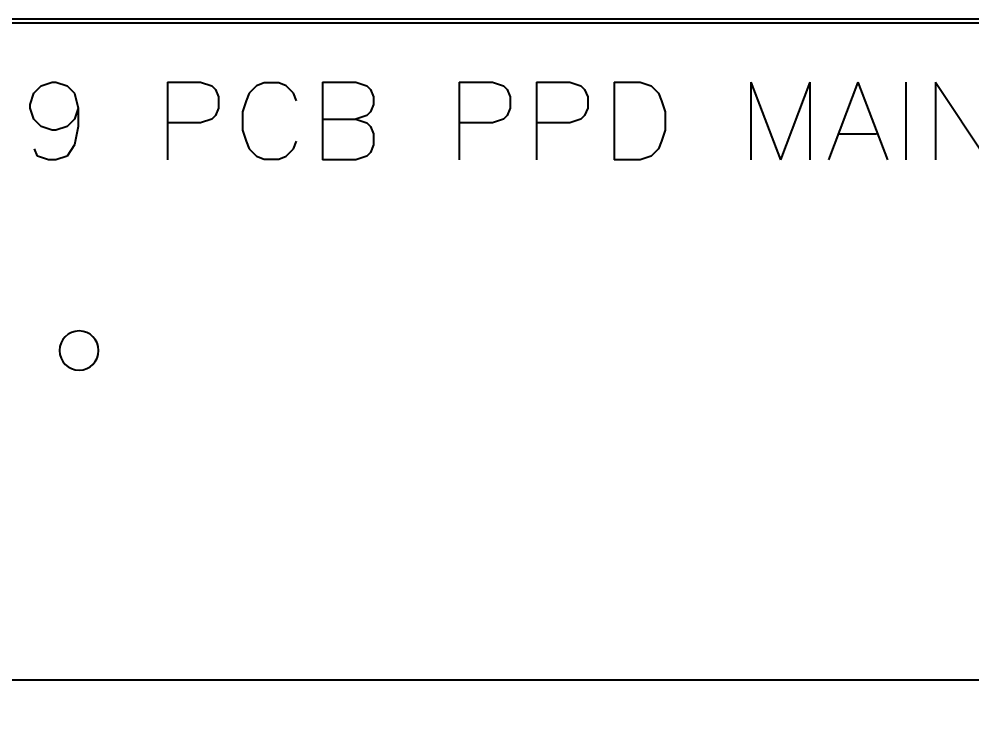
# Model space of a CAD drawing. Header units: millimetres. Extents: x -190 to 348, y -330 to 190.
# Drawn here: x -16.6 to 45.8, y -193.8 to -147.2 of the extents above; entities that cross this region are included whole.
import ezdxf

# ---------------------------------------------------------------- set-up
doc = ezdxf.new("R2010")
doc.units = ezdxf.units.MM
doc.layers.add('10_MAQ_PALLET', color=7, linetype='Continuous')
doc.layers.add('7______BREAKAWAY', color=7, linetype='Continuous')
doc.styles.get("Standard").update_dxf_attribs({"font": 'arial.ttf'})
doc.dimstyles.new('ISO-25', dxfattribs={"dimtxt": 2.5, "dimasz": 2.5, "dimexe": 1.25, "dimexo": 0.625, "dimtad": 1, "dimtih": 1, "dimtoh": 1, "dimtxsty": 'Standard', "dimcen": 2.5, "dimadec": 0, "dimazin": 0, "dimtfac": 1, "dimtmove": 0, "dimatfit": 3, "dimfxl": 1, "dimarcsym": 0})

# ---------------------------------------------------------------- blocks, each defined once
blk = doc.blocks.new('*D6')
at = {"color": 0, "lineweight": -2}
for p, q in [((-190.5, -191.125), (-190.5, -329.712)), ((190.5, -191.125), (190.5, -329.712)), ((188, -328.462), (-188, -328.462))]:
    blk.add_line(p, q, dxfattribs=at)
at = {"color": 0}
for points in [[(-188, -328.045), (-188, -328.878), (-190.5, -328.462)], [(188, -328.045), (188, -328.878), (190.5, -328.462)]]:
    blk.add_solid(points, dxfattribs=at)
at = {"layer": 'Defpoints', "color": 0}
for p in [(-190.5, -190.5), (190.5, -190.5), (-190.5, -328.462)]:
    blk.add_point(p, dxfattribs=at)
at = {"color": 0, "insert": (0, -326.234), "char_height": 2.5, "attachment_point": 5}
blk.add_mtext('381 [15,000]', dxfattribs=at)
blk = doc.blocks.new('*D8')
at = {"color": 0, "lineweight": -2}
for p, q in [((-91.6, -147.818), (-91.6, -276.065)), ((190.5, -191.125), (190.5, -276.065)), ((188, -274.815), (-89.1, -274.815))]:
    blk.add_line(p, q, dxfattribs=at)
at = {"color": 0}
for points in [[(-89.1, -274.398), (-89.1, -275.231), (-91.6, -274.815)], [(188, -274.398), (188, -275.231), (190.5, -274.815)]]:
    blk.add_solid(points, dxfattribs=at)
at = {"layer": 'Defpoints', "color": 0}
for p in [(-91.6, -147.193), (190.5, -190.5), (-91.6, -274.815)]:
    blk.add_point(p, dxfattribs=at)
at = {"color": 0, "insert": (49.45, -272.587), "char_height": 2.5, "attachment_point": 5}
blk.add_mtext('282,1 [11,106]', dxfattribs=at)

msp = doc.modelspace()

# ---------------------------------------------------------------- linework, layer by layer
at = {"layer": '10_MAQ_PALLET', "color": 5}
msp.add_line((-85.422, -147.447, -3.175), (85.422, -147.447, -3.175), dxfattribs=at)
at = {"layer": '10_MAQ_PALLET', "color": 3}
for p, q in [((-15.667, -152.056), (-15.183, -151.572)), ((-15.183, -151.572), (-14.457, -151.33)), ((-14.457, -151.33), (-14.216, -151.33)), ((-14.216, -151.33), (-13.49, -151.572)), ((-13.49, -151.572), (-13.006, -152.056)), ((-6.917, -151.33), (-6.917, -156.41)), ((-6.917, -151.33), (-4.74, -151.33)), ((-4.74, -151.33), (-4.014, -151.572)), ((-4.014, -151.572), (-3.772, -151.814)), ((-1.07, -151.572), (-1.553, -152.056)), ((-0.586, -151.372), (-1.07, -151.572)), ((0.382, -151.372), (-0.586, -151.372)), ((0.866, -151.572), (0.382, -151.372)), ((1.349, -152.056), (0.866, -151.572)), ((3.243, -151.33), (3.243, -156.41)), ((3.243, -151.33), (5.42, -151.33)), ((5.42, -151.33), (6.146, -151.572)), ((6.146, -151.572), (6.388, -151.814)), ((12.194, -151.33), (12.194, -156.41)), ((12.194, -151.33), (14.371, -151.33)), ((14.371, -151.33), (15.096, -151.572)), ((15.096, -151.572), (15.338, -151.814)), ((17.274, -151.33), (17.274, -156.41)), ((17.274, -151.33), (19.451, -151.33)), ((19.451, -151.33), (20.176, -151.572)), ((20.176, -151.572), (20.418, -151.814)), ((22.354, -151.33), (22.354, -156.41)), ((22.354, -151.33), (24.047, -151.33)), ((24.047, -151.33), (24.773, -151.572)), ((24.773, -151.572), (25.256, -152.056)), ((31.304, -151.33), (31.304, -156.41)), ((31.304, -151.33), (33.239, -156.41)), ((35.175, -151.33), (33.239, -156.41)), ((35.175, -151.33), (35.175, -156.41)), ((38.319, -151.33), (36.384, -156.41)), ((38.319, -151.33), (40.255, -156.41)), ((41.464, -151.33), (41.464, -156.41)), ((43.399, -151.33), (43.399, -156.41)), ((43.399, -151.33), (46.786, -156.41)), ((-15.909, -152.782), (-15.667, -152.056)), ((-13.006, -152.056), (-12.764, -153.024)), ((-3.772, -151.814), (-3.572, -152.298)), ((-3.572, -152.298), (-3.572, -153.024)), ((-1.553, -152.056), (-1.754, -152.54)), ((1.55, -152.54), (1.349, -152.056)), ((6.388, -151.814), (6.588, -152.298)), ((6.588, -152.298), (6.588, -152.782)), ((15.338, -151.814), (15.539, -152.298)), ((15.539, -152.298), (15.539, -153.024)), ((20.418, -151.814), (20.619, -152.298)), ((20.619, -152.298), (20.619, -153.024)), ((25.256, -152.056), (25.457, -152.54)), ((-15.909, -153.024), (-15.909, -152.782)), ((-1.754, -152.54), (-1.996, -153.266)), ((6.588, -152.782), (6.388, -153.266)), ((25.457, -152.54), (25.699, -153.266)), ((-15.667, -153.749), (-15.909, -153.024)), ((-12.764, -153.024), (-13.006, -153.749)), ((-12.764, -153.024), (-12.764, -154.233)), ((-3.772, -153.508), (-4.014, -153.749)), ((-3.572, -153.024), (-3.772, -153.508)), ((-1.996, -153.266), (-1.996, -154.475)), ((6.146, -153.508), (5.42, -153.749)), ((6.388, -153.266), (6.146, -153.508)), ((15.338, -153.508), (15.096, -153.749)), ((15.539, -153.024), (15.338, -153.508)), ((20.418, -153.508), (20.176, -153.749)), ((20.619, -153.024), (20.418, -153.508)), ((25.699, -153.266), (25.699, -154.475)), ((-15.183, -154.233), (-15.667, -153.749)), ((-13.006, -153.749), (-13.49, -154.233)), ((-4.74, -153.991), (-6.917, -153.991)), ((-4.014, -153.749), (-4.74, -153.991)), ((3.243, -153.749), (5.42, -153.749)), ((5.42, -153.749), (6.146, -153.991)), ((6.146, -153.991), (6.388, -154.233)), ((14.371, -153.991), (12.194, -153.991)), ((15.096, -153.749), (14.371, -153.991)), ((19.451, -153.991), (17.274, -153.991)), ((20.176, -153.749), (19.451, -153.991)), ((-14.457, -154.475), (-15.183, -154.233)), ((-14.216, -154.475), (-14.457, -154.475)), ((-13.49, -154.233), (-14.216, -154.475)), ((-12.764, -154.233), (-13.006, -155.443)), ((-1.996, -154.475), (-1.754, -155.201)), ((6.388, -154.233), (6.588, -154.717)), ((6.588, -154.717), (6.588, -155.443)), ((25.699, -154.475), (25.457, -155.201)), ((37.11, -154.717), (39.529, -154.717)), ((-1.754, -155.201), (-1.553, -155.685)), ((1.349, -155.685), (1.55, -155.201)), ((25.457, -155.201), (25.256, -155.685)), ((-15.425, -156.168), (-15.625, -155.685)), ((-13.006, -155.443), (-13.49, -156.168)), ((-1.553, -155.685), (-1.07, -156.168)), ((0.866, -156.168), (1.349, -155.685)), ((6.388, -155.927), (6.146, -156.168)), ((6.588, -155.443), (6.388, -155.927)), ((25.256, -155.685), (24.773, -156.168)), ((-14.699, -156.41), (-15.425, -156.168)), ((-14.216, -156.41), (-14.699, -156.41)), ((-13.49, -156.168), (-14.216, -156.41)), ((-1.07, -156.168), (-0.586, -156.369)), ((-0.586, -156.369), (0.382, -156.369)), ((0.382, -156.369), (0.866, -156.168)), ((5.42, -156.41), (3.243, -156.41)), ((6.146, -156.168), (5.42, -156.41)), ((24.047, -156.41), (22.354, -156.41)), ((24.773, -156.168), (24.047, -156.41)), ((190.5, -190.5), (-190.5, -190.5))]:
    msp.add_line(p, q, dxfattribs=at)
at = {"layer": '10_MAQ_PALLET', "color": 4, "extrusion": (0, 0, -1)}
msp.add_circle((12.7, -168.91), 1.283, dxfattribs=at)
at = {"layer": '7______BREAKAWAY', "color": 2}
msp.add_line((91.6, -147.193), (-91.6, -147.193), dxfattribs=at)

# ---------------------------------------------------------------- dimensions: what is measured, and where the dimension line sits
for base, p2, picture, middle in [((-91.6, -274.815), (-91.6, -147.193), '*D8', (49.45, -272.587)), ((-190.5, -328.462), (-190.5, -190.5), '*D6', (0, -326.234))]:
    dim = msp.add_linear_dim(base=base, p1=(190.5, -190.5), p2=p2, dimstyle='ISO-25')
    dim.commit()
    dim.dimension.update_dxf_attribs({"geometry": picture, "text_midpoint": middle})

doc.saveas('drawing.dxf')
